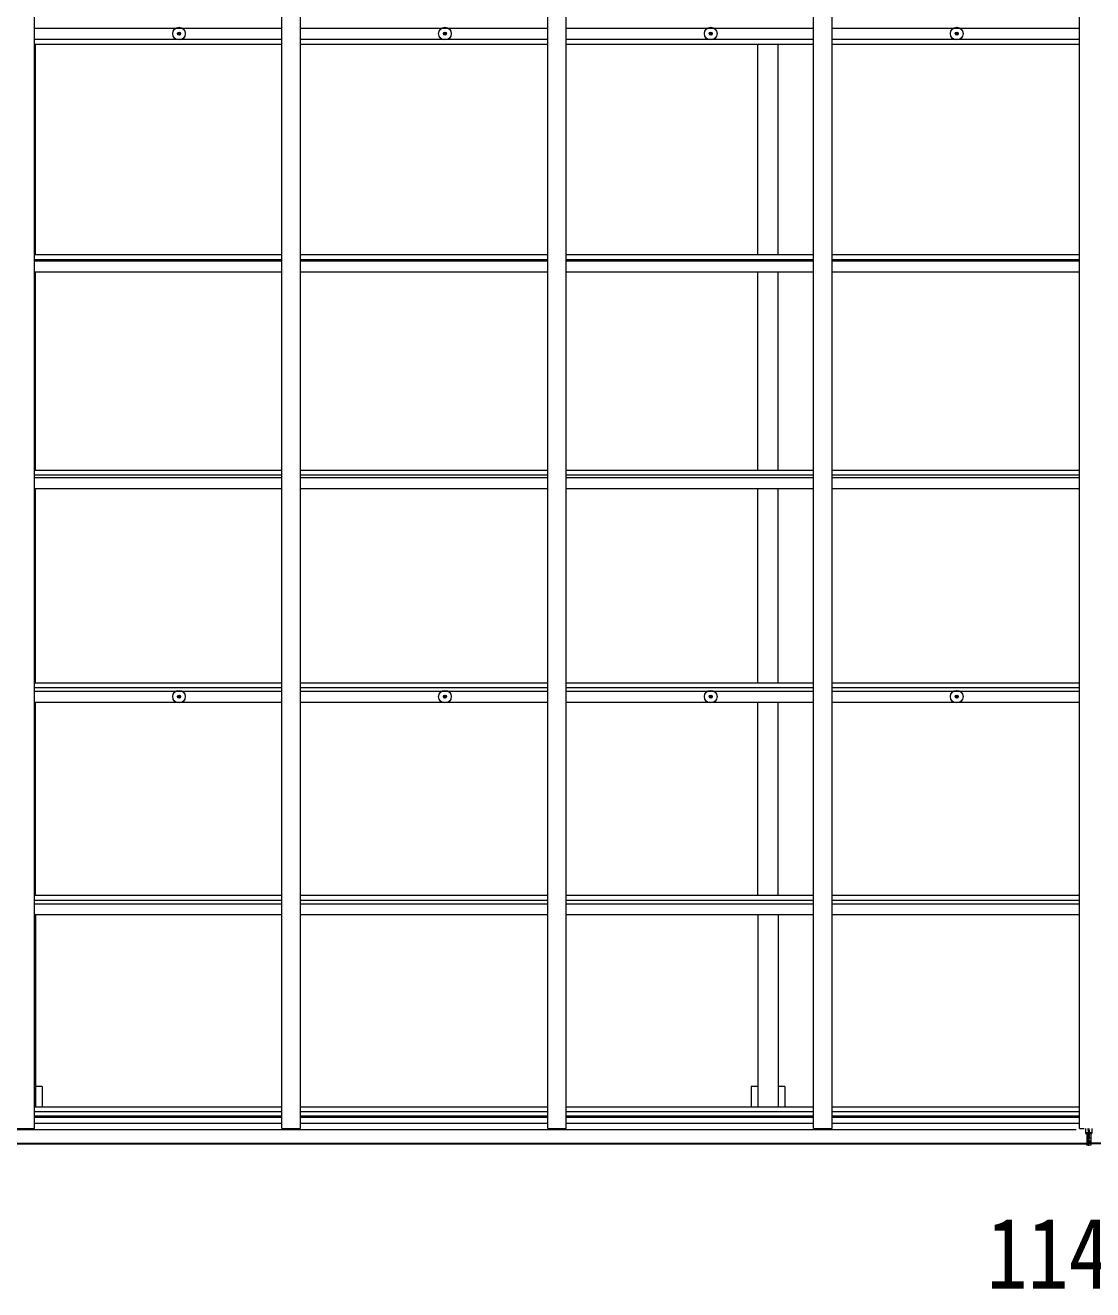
# Model space of a CAD drawing. Units: millimetres at full size, sheet at 1:40; details may follow other scales. Extents: x -11181 to 11305, y -7804 to 7716.
# Drawn here: x 1151 to 4026, y 933 to 4338 of the extents above; entities that cross this region are included whole.
import ezdxf
from ezdxf.enums import TextEntityAlignment as Align

# ---------------------------------------------------------------- set-up
doc = ezdxf.new("R2010")
doc.units = ezdxf.units.MM
doc.header["$LTSCALE"] = 40
for name, color, linetype, lineweight in [('0-1_本体', 4, 'Continuous', 9), ('0-2_部品', 7, 'Continuous', 9), ('0-3_ELV2', 4, 'Continuous', 9)]:
    doc.layers.add(name, color=color, linetype=linetype, lineweight=lineweight)
doc.styles.add('ＭＳ ゴシック', font='')
doc.styles.get('ＭＳ ゴシック').set_extended_font_data('MS Gothic')

msp = doc.modelspace()

# ---------------------------------------------------------------- linework, layer by layer
at = {"layer": '0-1_本体'}
for p, q in [((1176.17, 1366.46), (1176.17, 7265.2)), ((1842.17, 1366.46), (1842.17, 7265.2)), ((2558.17, 1366.46), (2558.17, 7265.2)), ((2608.17, 1366.46), (2608.17, 7265.2)), ((3274.17, 1366.46), (3274.17, 7265.2)), ((3324.17, 1366.46), (3324.17, 7265.2)), ((3990.17, 1366.46), (3990.17, 7265.2)), ((1176.17, 4330.83), (1842.17, 4330.83)), ((1892.17, 4330.83), (2558.17, 4330.83)), ((2608.17, 4330.83), (3274.17, 4330.83)), ((3324.17, 4330.83), (3990.17, 4330.83)), ((1176.17, 4300.83), (1842.17, 4300.83)), ((1892.17, 4300.83), (2558.17, 4300.83)), ((2608.17, 4300.83), (3274.17, 4300.83)), ((3324.17, 4300.83), (3990.17, 4300.83)), ((1176.17, 4287.83), (1842.17, 4287.83)), ((1178.67, 3720.53), (1178.67, 4287.83)), ((1892.17, 4287.83), (2558.17, 4287.83)), ((2608.17, 4287.83), (3274.17, 4287.83)), ((3123.67, 3720.53), (3123.67, 4287.83)), ((3178.67, 3720.53), (3178.67, 4287.83)), ((3324.17, 4287.83), (3990.17, 4287.83)), ((1176.17, 3720.53), (1842.17, 3720.53)), ((1892.17, 3720.53), (2558.17, 3720.53)), ((2608.17, 3720.53), (3274.17, 3720.53)), ((3324.17, 3720.53), (3990.17, 3720.53)), ((1176.17, 3707.51), (1842.17, 3707.51)), ((1176.17, 3703.72), (1842.17, 3703.72)), ((1892.17, 3707.51), (2558.17, 3707.51)), ((1892.17, 3703.72), (2558.17, 3703.72)), ((2608.17, 3707.51), (3274.17, 3707.51)), ((2608.17, 3703.72), (3274.17, 3703.72)), ((3324.17, 3707.51), (3990.17, 3707.51)), ((3324.17, 3703.72), (3990.17, 3703.72)), ((1176.17, 3673.98), (1842.17, 3673.98)), ((1178.67, 3140.48), (1178.67, 3673.98)), ((1892.17, 3673.98), (2558.17, 3673.98)), ((2608.17, 3673.98), (3274.17, 3673.98)), ((3123.67, 3140.48), (3123.67, 3673.98)), ((3178.67, 3140.48), (3178.67, 3673.98)), ((3324.17, 3673.98), (3990.17, 3673.98)), ((1176.17, 3140.48), (1842.17, 3140.48)), ((1892.17, 3140.48), (2558.17, 3140.48)), ((2608.17, 3140.48), (3274.17, 3140.48)), ((3324.17, 3140.48), (3990.17, 3140.48)), ((1176.17, 3127.51), (1842.17, 3127.51)), ((1176.17, 3120.22), (1842.17, 3120.22)), ((1892.17, 3127.51), (2558.17, 3127.51)), ((1892.17, 3120.22), (2558.17, 3120.22)), ((2608.17, 3127.51), (3274.17, 3127.51)), ((2608.17, 3120.22), (3274.17, 3120.22)), ((3324.17, 3127.51), (3990.15, 3127.51)), ((3324.17, 3120.22), (3990.17, 3120.22)), ((1176.17, 3090.8), (1842.17, 3090.8)), ((1178.67, 2567.47), (1178.67, 3090.8)), ((1892.17, 3090.8), (2558.17, 3090.8)), ((2608.17, 3090.8), (3274.17, 3090.8)), ((3123.67, 2567.47), (3123.67, 3090.8)), ((3178.67, 2567.47), (3178.67, 3090.8)), ((3324.17, 3090.8), (3990.17, 3090.8)), ((1176.17, 2567.47), (1842.17, 2567.47)), ((1176.17, 2554.6), (1842.17, 2554.6)), ((1892.17, 2567.47), (2558.17, 2567.47)), ((1892.17, 2554.6), (2558.17, 2554.6)), ((2608.17, 2567.47), (3274.17, 2567.47)), ((2608.17, 2554.6), (3274.17, 2554.6)), ((3324.17, 2567.47), (3990.17, 2567.47)), ((3324.17, 2554.6), (3990.15, 2554.6)), ((1176.17, 2544.5), (1842.17, 2544.5)), ((1892.17, 2544.5), (2558.17, 2544.5)), ((2608.17, 2544.5), (3274.17, 2544.5)), ((3324.17, 2544.5), (3990.17, 2544.5)), ((1176.17, 2515.53), (1842.17, 2515.53)), ((1178.67, 1994.94), (1178.67, 2515.53)), ((1892.17, 2515.53), (2558.17, 2515.53)), ((2608.17, 2515.53), (3274.17, 2515.53)), ((3123.67, 1994.94), (3123.67, 2515.53)), ((3178.67, 1994.94), (3178.67, 2515.53)), ((3324.17, 2515.53), (3990.17, 2515.53)), ((1176.17, 1994.94), (1842.17, 1994.94)), ((1176.17, 1982.12), (1842.17, 1982.12)), ((1892.17, 1994.94), (2558.17, 1994.94)), ((1892.17, 1982.12), (2558.17, 1982.12)), ((2608.17, 1994.94), (3274.17, 1994.94)), ((2608.17, 1982.12), (3274.17, 1982.12)), ((3324.17, 1994.94), (3990.17, 1994.94)), ((3324.17, 1982.12), (3990.17, 1982.12)), ((1176.17, 1971.97), (1842.17, 1971.97)), ((1176.17, 1943), (1842.17, 1943)), ((1178.67, 1943), (1178.67, 1425.33)), ((1892.17, 1971.97), (2558.17, 1971.97)), ((1892.17, 1943), (2558.17, 1943)), ((2608.17, 1971.97), (3274.17, 1971.97)), ((2608.17, 1943), (3274.17, 1943)), ((3123.67, 1943), (3123.67, 1425.33)), ((3178.67, 1943), (3178.67, 1425.33)), ((3324.17, 1971.97), (3990.17, 1971.97)), ((3324.17, 1943), (3990.17, 1943)), ((1196.37, 1480.16), (1178.67, 1480.16)), ((1196.37, 1480.16), (1196.37, 1425.33)), ((3105.97, 1480.16), (3105.97, 1425.33)), ((3123.67, 1480.16), (3105.97, 1480.16)), ((3196.37, 1480.16), (3178.67, 1480.16)), ((3196.37, 1480.16), (3196.37, 1425.33)), ((1176.17, 1425.33), (1842.17, 1425.33)), ((1176.17, 1412.5), (1842.17, 1412.5)), ((1176.17, 1401.16), (1842.17, 1401.16)), ((1176.17, 1397.37), (1842.17, 1397.37)), ((1892.17, 1425.33), (2558.17, 1425.33)), ((1892.17, 1412.5), (2558.17, 1412.5)), ((1892.17, 1401.16), (2558.17, 1401.16)), ((1892.17, 1397.37), (2558.17, 1397.37)), ((2608.17, 1425.33), (3274.17, 1425.33)), ((2608.17, 1412.5), (3274.17, 1412.5)), ((2608.17, 1401.16), (3274.17, 1401.16)), ((2608.17, 1397.37), (3274.17, 1397.37)), ((3324.17, 1425.33), (3990.17, 1425.33)), ((3324.17, 1412.5), (3990.17, 1412.5)), ((3324.17, 1401.16), (3990.17, 1401.16)), ((3324.17, 1397.37), (3990.17, 1397.37)), ((3981.17, 1363.14), (-1678.83, 1363.14)), ((1126.17, 1366.46), (1176.17, 1366.46)), ((1176.17, 1381.42), (1842.17, 1381.42)), ((1892.17, 1381.42), (2558.17, 1381.42)), ((2558.17, 1366.46), (2608.17, 1366.46)), ((2608.17, 1381.42), (3274.17, 1381.42)), ((3274.17, 1366.46), (3324.17, 1366.46)), ((3324.17, 1381.42), (3990.17, 1381.42)), ((3990.17, 1366.46), (4003.17, 1366.46)), ((-1711.33, 1327.66), (4013.67, 1327.66)), ((-1711.33, 1325.59), (4013.67, 1325.59)), ((9741.67, 1327.66), (4016.67, 1327.66)), ((9741.67, 1325.59), (4016.67, 1325.59))]:
    msp.add_line(p, q, dxfattribs=at)
msp.add_lwpolyline([(1842.17, 1366.46), (1892.17, 1366.46), (1892.17, 7265.2)], dxfattribs=at)
at = {"layer": '0-2_部品'}
for p, q in [((1562.92, 4316.33), (1564.03, 4316.35)), ((1562.92, 4315.33), (1564.03, 4315.31)), ((1564.03, 4316.35), (1564.55, 4316.45)), ((1564.03, 4315.31), (1564.55, 4315.21)), ((1564.65, 4316.97), (1564.55, 4316.45)), ((1564.65, 4314.69), (1564.55, 4315.21)), ((1564.67, 4318.07), (1564.65, 4316.97)), ((1564.67, 4313.58), (1564.65, 4314.69)), ((1565.67, 4318.07), (1565.69, 4316.97)), ((1565.67, 4313.58), (1565.69, 4314.69)), ((1565.69, 4316.97), (1565.79, 4316.45)), ((1565.69, 4314.69), (1565.79, 4315.21)), ((1566.3, 4316.35), (1565.79, 4316.45)), ((1566.3, 4315.31), (1565.79, 4315.21)), ((1567.41, 4316.33), (1566.3, 4316.35)), ((1567.41, 4315.33), (1566.3, 4315.31)), ((2278.92, 4316.33), (2280.03, 4316.35)), ((2278.92, 4315.33), (2280.03, 4315.31)), ((2280.03, 4316.35), (2280.55, 4316.45)), ((2280.03, 4315.31), (2280.55, 4315.21)), ((2280.65, 4316.97), (2280.55, 4316.45)), ((2280.65, 4314.69), (2280.55, 4315.21)), ((2280.67, 4318.07), (2280.65, 4316.97)), ((2280.67, 4313.58), (2280.65, 4314.69)), ((2281.67, 4318.07), (2281.69, 4316.97)), ((2281.67, 4313.58), (2281.69, 4314.69)), ((2281.69, 4316.97), (2281.79, 4316.45)), ((2281.69, 4314.69), (2281.79, 4315.21)), ((2282.3, 4316.35), (2281.79, 4316.45)), ((2282.3, 4315.31), (2281.79, 4315.21)), ((2283.41, 4316.33), (2282.3, 4316.35)), ((2283.41, 4315.33), (2282.3, 4315.31)), ((2994.92, 4316.33), (2996.03, 4316.35)), ((2994.92, 4315.33), (2996.03, 4315.31)), ((2996.03, 4316.35), (2996.55, 4316.45)), ((2996.03, 4315.31), (2996.55, 4315.21)), ((2996.65, 4316.97), (2996.55, 4316.45)), ((2996.65, 4314.69), (2996.55, 4315.21)), ((2996.67, 4318.07), (2996.65, 4316.97)), ((2996.67, 4313.58), (2996.65, 4314.69)), ((2997.67, 4318.07), (2997.69, 4316.97)), ((2997.67, 4313.58), (2997.69, 4314.69)), ((2997.69, 4316.97), (2997.79, 4316.45)), ((2997.69, 4314.69), (2997.79, 4315.21)), ((2998.3, 4316.35), (2997.79, 4316.45)), ((2998.3, 4315.31), (2997.79, 4315.21)), ((2999.41, 4316.33), (2998.3, 4316.35)), ((2999.41, 4315.33), (2998.3, 4315.31)), ((3657.42, 4316.33), (3658.53, 4316.35)), ((3657.42, 4315.33), (3658.53, 4315.31)), ((3658.53, 4316.35), (3659.05, 4316.45)), ((3658.53, 4315.31), (3659.05, 4315.21)), ((3659.15, 4316.97), (3659.05, 4316.45)), ((3659.15, 4314.69), (3659.05, 4315.21)), ((3659.17, 4318.07), (3659.15, 4316.97)), ((3659.17, 4313.58), (3659.15, 4314.69)), ((3660.17, 4318.07), (3660.19, 4316.97)), ((3660.17, 4313.58), (3660.19, 4314.69)), ((3660.19, 4316.97), (3660.29, 4316.45)), ((3660.19, 4314.69), (3660.29, 4315.21)), ((3660.8, 4316.35), (3660.29, 4316.45)), ((3660.8, 4315.31), (3660.29, 4315.21)), ((3661.91, 4316.33), (3660.8, 4316.35)), ((3661.91, 4315.33), (3660.8, 4315.31)), ((1562.92, 2530.51), (1564.03, 2530.53)), ((1562.92, 2529.51), (1564.03, 2529.49)), ((1564.03, 2530.53), (1564.55, 2530.63)), ((1564.03, 2529.49), (1564.55, 2529.39)), ((1564.65, 2531.15), (1564.55, 2530.63)), ((1564.65, 2528.88), (1564.55, 2529.39)), ((1564.67, 2532.26), (1564.65, 2531.15)), ((1564.67, 2527.77), (1564.65, 2528.88)), ((1565.67, 2532.26), (1565.69, 2531.15)), ((1565.67, 2527.77), (1565.69, 2528.88)), ((1565.69, 2531.15), (1565.79, 2530.63)), ((1565.69, 2528.88), (1565.79, 2529.39)), ((1566.3, 2530.53), (1565.79, 2530.63)), ((1566.3, 2529.49), (1565.79, 2529.39)), ((1567.41, 2530.51), (1566.3, 2530.53)), ((1567.41, 2529.51), (1566.3, 2529.49)), ((2278.92, 2530.51), (2280.03, 2530.53)), ((2278.92, 2529.51), (2280.03, 2529.49)), ((2280.03, 2530.53), (2280.55, 2530.63)), ((2280.03, 2529.49), (2280.55, 2529.39)), ((2280.65, 2531.15), (2280.55, 2530.63)), ((2280.65, 2528.88), (2280.55, 2529.39)), ((2280.67, 2532.26), (2280.65, 2531.15)), ((2280.67, 2527.77), (2280.65, 2528.88)), ((2281.67, 2532.26), (2281.69, 2531.15)), ((2281.67, 2527.77), (2281.69, 2528.88)), ((2281.69, 2531.15), (2281.79, 2530.63)), ((2281.69, 2528.88), (2281.79, 2529.39)), ((2282.3, 2530.53), (2281.79, 2530.63)), ((2282.3, 2529.49), (2281.79, 2529.39)), ((2283.41, 2530.51), (2282.3, 2530.53)), ((2283.41, 2529.51), (2282.3, 2529.49)), ((2994.92, 2530.51), (2996.03, 2530.53)), ((2994.92, 2529.51), (2996.03, 2529.49)), ((2996.03, 2530.53), (2996.55, 2530.63)), ((2996.03, 2529.49), (2996.55, 2529.39)), ((2996.65, 2531.15), (2996.55, 2530.63)), ((2996.65, 2528.88), (2996.55, 2529.39)), ((2996.67, 2532.26), (2996.65, 2531.15)), ((2996.67, 2527.77), (2996.65, 2528.88)), ((2997.67, 2532.26), (2997.69, 2531.15)), ((2997.67, 2527.77), (2997.69, 2528.88)), ((2997.69, 2531.15), (2997.79, 2530.63)), ((2997.69, 2528.88), (2997.79, 2529.39)), ((2998.3, 2530.53), (2997.79, 2530.63)), ((2998.3, 2529.49), (2997.79, 2529.39)), ((2999.41, 2530.51), (2998.3, 2530.53)), ((2999.41, 2529.51), (2998.3, 2529.49)), ((3657.42, 2530.51), (3658.53, 2530.53)), ((3657.42, 2529.51), (3658.53, 2529.49)), ((3658.53, 2530.53), (3659.05, 2530.63)), ((3658.53, 2529.49), (3659.05, 2529.39)), ((3659.15, 2531.15), (3659.05, 2530.63)), ((3659.15, 2528.88), (3659.05, 2529.39)), ((3659.17, 2532.26), (3659.15, 2531.15)), ((3659.17, 2527.77), (3659.15, 2528.88)), ((3660.17, 2532.26), (3660.19, 2531.15)), ((3660.17, 2527.77), (3660.19, 2528.88)), ((3660.19, 2531.15), (3660.29, 2530.63)), ((3660.19, 2528.88), (3660.29, 2529.39)), ((3660.8, 2530.53), (3660.29, 2530.63)), ((3660.8, 2529.49), (3660.29, 2529.39)), ((3661.91, 2530.51), (3660.8, 2530.53)), ((3661.91, 2529.51), (3660.8, 2529.49))]:
    msp.add_line(p, q, dxfattribs=at)
for centre, radius in [((1565.17, 4315.83), 17), ((2281.17, 4315.83), 17), ((2997.17, 4315.83), 17), ((3659.67, 4315.83), 17), ((1565.17, 4315.83), 4), ((2281.17, 4315.83), 4), ((2997.17, 4315.83), 4), ((3659.67, 4315.83), 4), ((1565.17, 2530.01), 17), ((1565.17, 2530.01), 4), ((2281.17, 2530.01), 17), ((2281.17, 2530.01), 4), ((2997.17, 2530.01), 17), ((2997.17, 2530.01), 4), ((3659.67, 2530.01), 17), ((3659.67, 2530.01), 4)]:
    msp.add_circle(centre, radius, dxfattribs=at)
for centre, start, end in [((1565.17, 4315.83), 167.44414, 192.55586), ((1565.17, 4315.83), 77.44414, 102.55586), ((1565.17, 4315.83), 257.44414, 282.55586), ((1565.17, 4315.83), 347.44414, 12.55586), ((2281.17, 4315.83), 167.44414, 192.55586), ((2281.17, 4315.83), 77.44414, 102.55586), ((2281.17, 4315.83), 257.44414, 282.55586), ((2281.17, 4315.83), 347.44414, 12.55586), ((2997.17, 4315.83), 167.44414, 192.55586), ((2997.17, 4315.83), 77.44414, 102.55586), ((2997.17, 4315.83), 257.44414, 282.55586), ((2997.17, 4315.83), 347.44414, 12.55586), ((3659.67, 4315.83), 167.44414, 192.55586), ((3659.67, 4315.83), 77.44414, 102.55586), ((3659.67, 4315.83), 257.44414, 282.55586), ((3659.67, 4315.83), 347.44414, 12.55586), ((1565.17, 2530.01), 167.44414, 192.55586), ((1565.17, 2530.01), 77.44414, 102.55586), ((1565.17, 2530.01), 257.44414, 282.55586), ((1565.17, 2530.01), 347.44414, 12.55586), ((2281.17, 2530.01), 167.44414, 192.55586), ((2281.17, 2530.01), 77.44414, 102.55586), ((2281.17, 2530.01), 257.44414, 282.55586), ((2281.17, 2530.01), 347.44414, 12.55586), ((2997.17, 2530.01), 167.44414, 192.55586), ((2997.17, 2530.01), 77.44414, 102.55586), ((2997.17, 2530.01), 257.44414, 282.55586), ((2997.17, 2530.01), 347.44414, 12.55586), ((3659.67, 2530.01), 167.44414, 192.55586), ((3659.67, 2530.01), 77.44414, 102.55586), ((3659.67, 2530.01), 257.44414, 282.55586), ((3659.67, 2530.01), 347.44414, 12.55586)]:
    msp.add_arc(centre, 2.3, start, end, dxfattribs=at)
at = {"layer": '0-3_ELV2'}
for p, q in [((4006.67, 1366.46), (4006.67, 1355.58)), ((4013.67, 1362.64), (4013.67, 1366.46)), ((4013.67, 1362.64), (4016.67, 1362.64)), ((4013.67, 1362.64), (4013.67, 1355.57)), ((4016.67, 1362.64), (4016.67, 1366.46)), ((4016.67, 1362.64), (4016.67, 1355.57)), ((4023.67, 1366.46), (4023.67, 1355.58)), ((4006.67, 1355.08), (4013.67, 1355.14)), ((4006.67, 1353.7), (4013.67, 1353.64)), ((4009.67, 1353.67), (4009.67, 1341.8)), ((4009.67, 1341.8), (4013.67, 1341.84)), ((4009.67, 1341.8), (4009.67, 1333.57)), ((4009.67, 1333.57), (4013.67, 1333.63)), ((4009.67, 1333.57), (4009.67, 1329.97)), ((4009.67, 1329.97), (4013.67, 1330.04)), ((4009.67, 1329.97), (4009.67, 1328.14)), ((4013.67, 1355.57), (4016.67, 1355.57)), ((4013.67, 1355.57), (4013.67, 1345.92)), ((4013.67, 1345.92), (4016.67, 1345.92)), ((4013.67, 1345.92), (4013.67, 1338.85)), ((4013.67, 1338.85), (4016.67, 1338.85)), ((4013.67, 1328.14), (4013.67, 1338.85)), ((4016.67, 1355.57), (4016.67, 1345.92)), ((4023.67, 1354.2), (4016.67, 1354.14)), ((4016.67, 1345.92), (4016.67, 1338.85)), ((4016.67, 1328.14), (4016.67, 1338.85)), ((4016.67, 1330.04), (4020.67, 1330.04)), ((4020.67, 1353.67), (4020.67, 1341.84)), ((4020.67, 1330.04), (4020.67, 1328.14)), ((4023.67, 1355.08), (4023.67, 1354.2)), ((4008.67, 1327.14), (4008.67, 1325.64)), ((4013.67, 1325.33), (4008.67, 1325.64)), ((4008.67, 1325.64), (4008.67, 1322.64)), ((4008.67, 1322.64), (4013.51, 1322.34)), ((4009.67, 1328.14), (4013.67, 1328.14)), ((4013.51, 1322.34), (4015.17, 1322.24)), ((4013.67, 1328.14), (4013.67, 1325.34)), ((4015.17, 1325.25), (4013.67, 1325.34)), ((4021.67, 1325.64), (4015.17, 1325.25)), ((4015.17, 1322.24), (4015.17, 1325.25)), ((4016.67, 1328.14), (4020.67, 1328.14)), ((4021.67, 1327.14), (4021.67, 1325.64))]:
    msp.add_line(p, q, dxfattribs=at)
for points in [[(4013.67, 1355.64), (4006.67, 1355.58), (4006.67, 1355.08), (4006.67, 1354.2)], [(4013.67, 1354.14), (4006.67, 1354.2), (4006.67, 1353.7)], [(4016.67, 1355.14), (4023.67, 1355.08), (4023.67, 1355.58), (4016.67, 1355.64)], [(4016.67, 1353.64), (4023.67, 1353.7), (4023.67, 1354.2)], [(4016.67, 1341.84), (4020.67, 1341.84), (4020.67, 1333.63)], [(4016.67, 1333.63), (4020.67, 1333.63), (4020.67, 1330.04)], [(4015.17, 1322.24), (4021.67, 1322.64), (4021.67, 1325.64)]]:
    msp.add_lwpolyline(points, dxfattribs=at)
for centre, start, end in [((4009.67, 1327.14), 90, 180), ((4020.67, 1327.14), 0, 90)]:
    msp.add_arc(centre, 1, start, end, dxfattribs=at)
for centre, major_axis, ratio, start_param, end_param in [((4013.69, 1325.34), (0.18, 2.99), 0.008711, 1.5718618, 3.1415927), ((3841.8, 1335.85), (171.87, -10.52), 0.017422, 0.0000005, 0.0010659)]:
    msp.add_ellipse(centre, major_axis=major_axis, ratio=ratio, start_param=start_param, end_param=end_param, dxfattribs=at)

# ---------------------------------------------------------------- texts
at = {"layer": '0-3_ELV2', "color": 7, "style": 'ＭＳ ゴシック', "width": 0.85}
msp.add_text('11496', height=190.6, dxfattribs=at).set_placement((3740.17, 878.52), align=Align.BOTTOM_LEFT)

doc.saveas('drawing.dxf')
